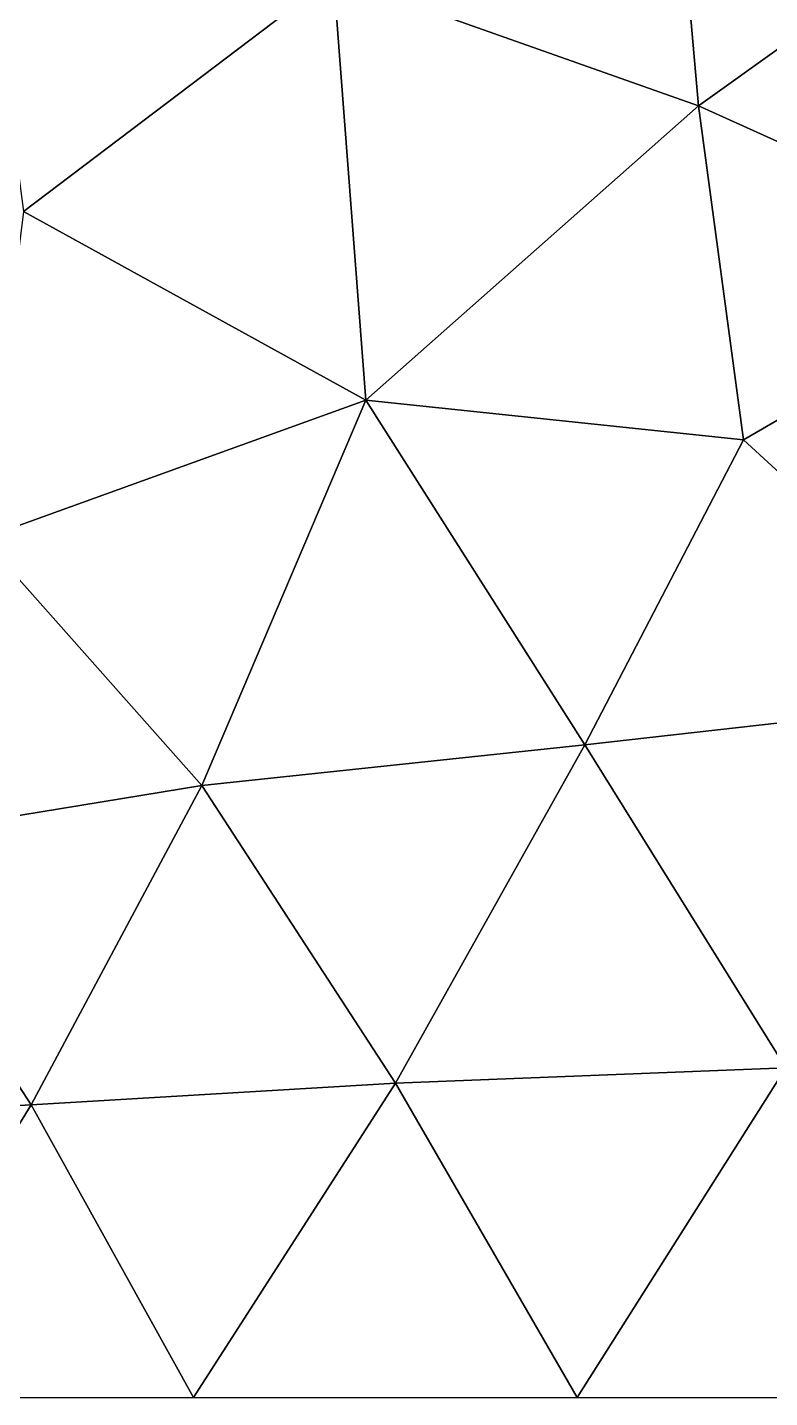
# Model space of a CAD drawing. Header units: metres. Extents: x 0 to 72, y -280 to 0.
# Drawn here: x 28.33 to 47.45, y -280 to -244.69 of the extents above; entities that cross this region are included whole.
import ezdxf

# ---------------------------------------------------------------- set-up
doc = ezdxf.new("R2010")
doc.units = ezdxf.units.M

msp = doc.modelspace()

# ---------------------------------------------------------------- linework, layer by layer
at = {"layer": 'layer', "color": 0}
for points in [[(45.6182, -246.715), (44.7031, -236.27), (36.2214, -243.385)], [(45.6182, -246.715), (54.2934, -240.505), (44.7031, -236.27)], [(28.2367, -249.441), (36.2214, -243.385), (27.0592, -240.51)], [(54.6152, -250.774), (54.2934, -240.505), (45.6182, -246.715)], [(28.2367, -249.441), (37.0525, -254.298), (36.2214, -243.385)], [(37.0525, -254.298), (45.6182, -246.715), (36.2214, -243.385)], [(37.0525, -254.298), (46.778, -255.325), (45.6182, -246.715)], [(46.778, -255.325), (54.6152, -250.774), (45.6182, -246.715)], [(27.1817, -257.862), (37.0525, -254.298), (28.2367, -249.441)], [(53.9507, -261.906), (54.6152, -250.774), (46.778, -255.325)], [(27.1817, -257.862), (32.8264, -264.227), (37.0525, -254.298)], [(32.8264, -264.227), (42.6896, -263.181), (37.0525, -254.298)], [(37.0525, -254.298), (42.6896, -263.181), (46.778, -255.325)], [(42.6896, -263.181), (53.9507, -261.906), (46.778, -255.325)], [(24.0171, -265.669), (32.8264, -264.227), (27.1817, -257.862)], [(42.6896, -263.181), (47.8722, -271.499), (53.9507, -261.906)], [(32.8264, -264.227), (37.8107, -271.894), (42.6896, -263.181)], [(37.8107, -271.894), (47.8722, -271.499), (42.6896, -263.181)], [(24.0171, -265.669), (28.433, -272.457), (32.8264, -264.227)], [(28.433, -272.457), (37.8107, -271.894), (32.8264, -264.227)], [(19.5952, -272.94), (28.433, -272.457), (24.0171, -265.669)], [(37.8107, -271.894), (42.4916, -280), (47.8722, -271.499)], [(42.4916, -280), (52.4944, -280), (47.8722, -271.499)], [(28.433, -272.457), (32.616, -280), (37.8107, -271.894)], [(32.616, -280), (42.4916, -280), (37.8107, -271.894)], [(19.5952, -272.94), (23.7989, -280), (28.433, -272.457)], [(23.7989, -280), (32.616, -280), (28.433, -272.457)]]:
    msp.add_3dface(points, dxfattribs=at)

doc.saveas('drawing.dxf')
